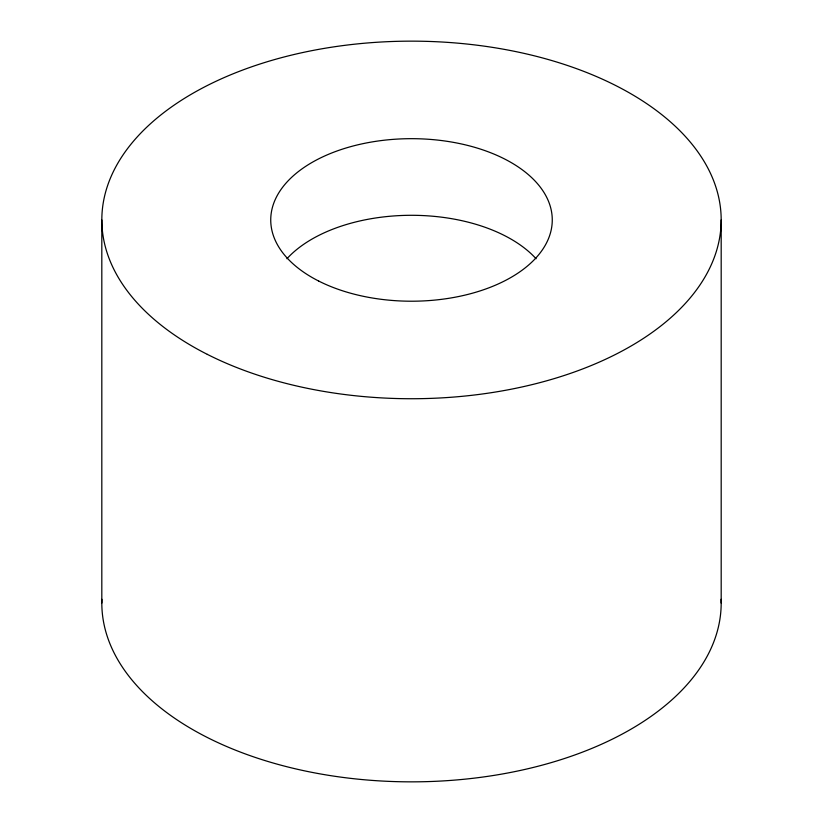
<?xml version="1.0" encoding="UTF-8"?>
<svg xmlns="http://www.w3.org/2000/svg" width="823" height="823" viewBox="0 0 823 823"><rect width="100%" height="100%" fill="white"/><g stroke="black" fill="none" stroke-linecap="round" stroke-linejoin="round"><path stroke-width="1.23" d="M721.185 219.947L721.185 603.053M101.815 219.947L101.815 603.053M721.113 599.309A309.685 178.797 0 0 1 411.5 781.85A309.685 178.797 0 0 1 101.887 599.309M286.929 258.731A140.764 81.271 0 0 1 411.5 215.297A140.764 81.271 0 0 1 536.071 258.731M207.314 354.363A309.685 178.797 0 0 0 715.228 254.821A309.685 178.797 0 0 0 311.958 50.635A309.685 178.797 0 0 0 207.314 354.363M318.686 281.044A140.764 81.271 0 0 0 549.558 235.8A140.764 81.271 0 0 0 366.256 142.986A140.764 81.271 0 0 0 318.686 281.044"/></g></svg>
